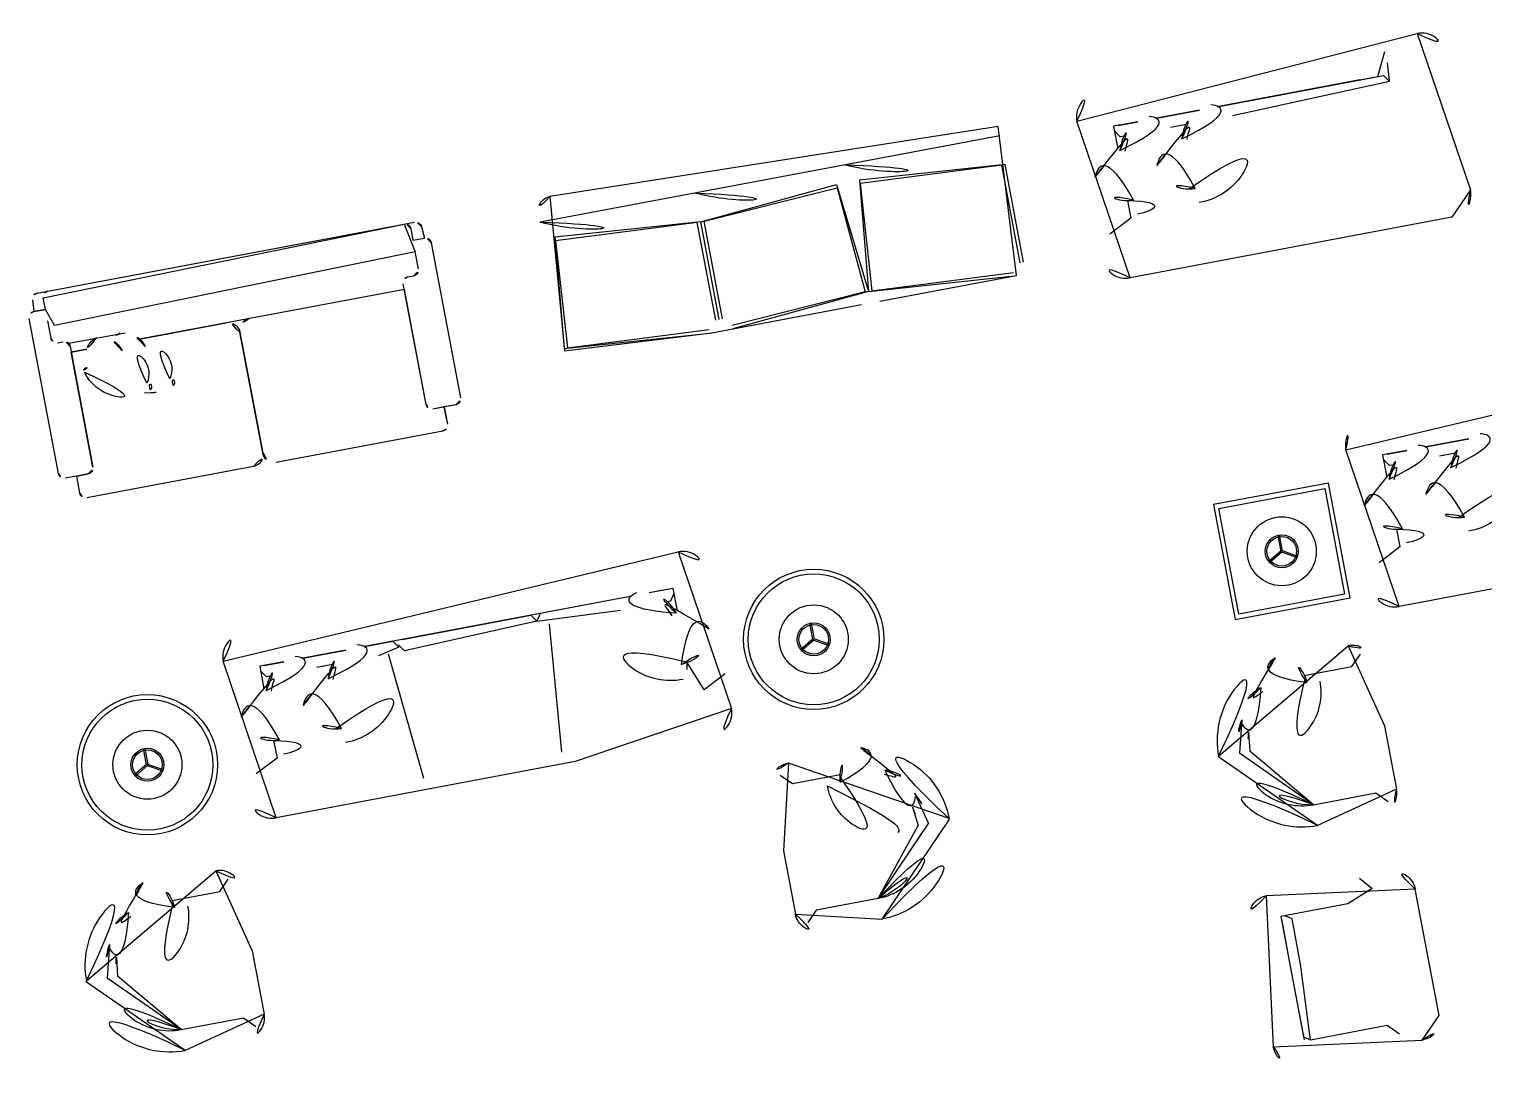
# Model space of a CAD drawing. Header units: millimetres. Extents: x -36495272392165 to 352544598049420, y -228287860276617 to 83349.
# Drawn here: x -4183847667822 to -4183847661599, y -645326145070 to -645326140646 of the extents above; entities that cross this region are included whole.
import ezdxf

# ---------------------------------------------------------------- set-up
doc = ezdxf.new("R2010")
doc.units = ezdxf.units.MM
doc.header["$MEASUREMENT"] = 0

# ---------------------------------------------------------------- blocks, each defined once
blk = doc.blocks.new('DAY BED1')
at = {"color": 0}
blk.add_line((0.3, 0.25), (0.225, 0.2549), dxfattribs=at)
blk.add_lwpolyline([(-0.3, 0, -0.414214), (-0.4, 0.1), (-0.4, 0.1, 0.317837), (-0.4, 0.1, -0.414214), (-0.4, 0.1), (-0.4, 0.1, 1.186185), (-0.4, 0.1, -0.414214), (-0.4, 0.1), (-0.4, 1.5, -0.414214), (-0.3, 1.6), (0.3, 1.6, -0.414214), (0.4, 1.5), (0.4, 0.1, -0.414214), (0.3, 0)], format="xyb", close=True, dxfattribs=at)
for points in [[(-0.0725, 1.45), (-0.15, 1.45, -0.414214), (-0.2, 1.5), (-0.2, 1.55, -0.414214), (-0.15, 1.6)], [(-0.0756, 1.4249, -0.356772), (0.0505, 1.5682, -0.249542), (0.1543, 1.4384, 9.61688)], [(0.0505, 1.5682, -0.14773), (0.1364, 1.422, -0.213343), (0.2624, 1.2931, -0.178662)], [(-0.0725, 1.4501, 0.165541), (-0.1386, 1.4192, 0.200231), (-0.0581, 1.2207, 0.121523)], [(0.1433, 1.4422, -0.306663), (0.2624, 1.2931, -0.30633), (0.1536, 1.1957, 0.872847)], [(0.25, 1.3448), (0.25, 1.45), (0.1517, 1.45, -0.414214)], [(0.2, 1.4118), (0.2, 1.43, -0.414214), (0.22, 1.45), (0.23, 1.45, -0.414214), (0.25, 1.43)], [(0.25, 1.43), (0.25, 1.3448, -0.414214)], [(-0.0756, 1.1556, -0.356772), (0.0505, 1.2988, -0.249542), (0.1543, 1.169, 9.61688)], [(0.0505, 1.2988, -0.14773), (0.1364, 1.1527, -0.213343), (0.2624, 1.0238, -0.178662)], [(0.25, 1.2616), (0.25, 1.0755, -0.414214)], [(0.1678, 1.1631, 0.071865), (0.1873, 1.205, -7.115464)], [(0.2, 1.1425), (0.2, 1.2113, -0.414214)], [(-0.0725, 1.1808, 0.165541), (-0.1386, 1.1498, 0.425989), (0.1479, 0.869, 0.121523), (0.1873, 0.9357, -7.115464)], [(0.1433, 1.1729, -0.306663), (0.2624, 1.0238, -0.30633), (0.1536, 0.9263, 0.872847)], [(0.25, 0.9923), (0.25, 0.2749, -0.414214), (0.23, 0.2549), (0.22, 0.2549, -0.414214), (0.2, 0.2749), (0.2, 0.9419, -0.414214)], [(0.25, 0.3775), (0.25, 0.3, 0.414214), (0.3, 0.25), (0.35, 0.25, 0.414214), (0.4, 0.3)]]:
    blk.add_lwpolyline(points, format="xyb", dxfattribs=at)
for points in [[(0.25, 1.0755), (0.25, 1.2616)], [(0.25, 0.3775), (0.25, 0.9923)]]:
    blk.add_lwpolyline(points, dxfattribs=at)
blk = doc.blocks.new('living_room_furniture (2)')
at = {"color": 18, "ltscale": 0.03, "true_color": 0x000000}
for p, q in [((3086.6, 10221.2), (4728.5, 10221.2)), ((3132.6, 10221.2), (4682.6, 10221.2)), ((3061.6, 10196.2), (3057.6, 10146.2)), ((3057.6, 10146.2), (3107.6, 10146.2)), ((3107.6, 10146.2), (3107.6, 10196.2)), ((4707.6, 10196.2), (4707.6, 10146.2)), ((4707.6, 10146.2), (4757.6, 10146.2)), ((4707.6, 10146.2), (4757.6, 10146.2)), ((4753.5, 10196.2), (4757.6, 10146.2)), ((3032.6, 9446.2), (3032.6, 10121.2)), ((3032.6, 9446.2), (3032.6, 10121.2)), ((3107.6, 10096.2), (3107.6, 10021.2)), ((4707.6, 10021.2), (4707.6, 10096.2)), ((4782.6, 10121.2), (4782.6, 9446.2)), ((4782.6, 10121.2), (4782.6, 9446.2)), ((3132.6, 9996.2), (3157.6, 9996.2)), ((3424.1, 9983.8), (3179.1, 9983.8)), ((3182.6, 9971.2), (3182.6, 9446.2)), ((4632.6, 9446.2), (4632.6, 9971.2)), ((4657.6, 9996.2), (4682.6, 9996.2)), ((3182.6, 9446.2), (3182.6, 9946.2)), ((3250.2, 9946.2), (3182.6, 9946.2)), ((3182.6, 9946.2), (3250.2, 9946.2)), ((4632.6, 9946.2), (3479.8, 9946.2)), ((3479.8, 9946.2), (3857.6, 9946.2)), ((3907.6, 9896.2), (3907.6, 9371.2)), ((3907.6, 9896.2), (3907.6, 9371.2)), ((3907.6, 9896.2), (3907.6, 9371.2)), ((3907.6, 9371.2), (3907.6, 9896.2)), ((4632.6, 9446.2), (4632.6, 9946.2)), ((3107.6, 9421.2), (3057.6, 9421.2)), ((3107.6, 9421.2), (3057.6, 9421.2)), ((3107.6, 9421.2), (3157.6, 9421.2)), ((3157.6, 9421.2), (3107.6, 9421.2)), ((3107.6, 9346.2), (3107.6, 9421.2)), ((4707.6, 9421.2), (4657.6, 9421.2)), ((4757.6, 9421.2), (4657.6, 9421.2)), ((4707.6, 9371.2), (4707.6, 9421.2)), ((4707.6, 9421.2), (4707.6, 9346.2)), ((4757.6, 9421.2), (4707.6, 9421.2)), ((3857.6, 9321.2), (3132.6, 9321.2)), ((3957.6, 9321.2), (4682.6, 9321.2)), ((3173.4, 8152.1), (3173.4, 8222.6)), ((3179.7, 8152.1), (3179.7, 8222.6)), ((6073.4, 8152.1), (6073.4, 8222.6)), ((6079.7, 8152.1), (6079.7, 8222.6)), ((3175, 8154.8), (3113.9, 8119.6)), ((3178.1, 8154.8), (3239.2, 8119.6)), ((6075, 8154.8), (6013.9, 8119.6)), ((6078.1, 8154.8), (6139.2, 8119.6)), ((3178.1, 8149.4), (3117.1, 8114.1)), ((3175, 8149.4), (3236.1, 8114.1)), ((6078.1, 8149.4), (6017.1, 8114.1)), ((6075, 8149.4), (6136.1, 8114.1))]:
    blk.add_line(p, q, dxfattribs=at)
at = {"color": 18, "true_color": 0x000000}
for p, q in [((8110.5, 8152.1), (8110.5, 8222.6)), ((8116.8, 8152.1), (8116.8, 8222.6)), ((8112.1, 8154.8), (8051, 8119.6)), ((8115.2, 8154.8), (8176.3, 8119.6)), ((8115.2, 8149.4), (8054.1, 8114.1)), ((8112.1, 8149.4), (8173.1, 8114.1))]:
    blk.add_line(p, q, dxfattribs=at)
at = {"color": 18, "ltscale": 0.03, "true_color": 0x000000}
for points in [[(3107.6, 10146.2), (3107.6, 10196.2, -0.414214), (3132.6, 10221.2), (4682.6, 10221.2, -0.414214), (4707.6, 10196.2), (4707.6, 10096.2, -0.414214), (4682.6, 10071.2), (3132.6, 10071.2, -0.414214), (3107.6, 10096.2), (3107.6, 10146.2), (3057.6, 10146.2, 0.414214), (3032.6, 10121.2)], [(8407.6, 7337.1), (8407.6, 7062.1, -0.414214), (8317.4, 6971.9), (8046.9, 6971.9, -0.414214), (7686.3, 7332.6), (7686.3, 7337.1), (7686.3, 7341.6, -0.414214), (8046.9, 7702.3), (8317.4, 7702.3, -0.414214), (8407.6, 7612.1), (8407.6, 7337.1)], [(3470.5, 7287.1), (3470.5, 7012.1, -0.414214), (3380.3, 6921.9), (3109.8, 6921.9, -0.414214), (2749.2, 7282.6), (2749.2, 7287.1), (2749.2, 7291.6, -0.414214), (3109.8, 7652.3), (3380.3, 7652.3, -0.414214), (3470.5, 7562.1), (3470.5, 7287.1)], [(5782.6, 7287.1), (5782.6, 7012.1, 0.414214), (5872.8, 6921.9), (6143.3, 6921.9, 0.414214), (6503.9, 7282.6), (6503.9, 7287.1), (6503.9, 7291.6, 0.414214), (6143.3, 7652.3), (5872.8, 7652.3, 0.414214), (5782.6, 7562.1), (5782.6, 7287.1)]]:
    blk.add_lwpolyline(points, format="xyb", dxfattribs=at)
for points in [[(6622.3, 9521.2), (7216.8, 9521.2, 0.414214), (7256.8, 9561.2), (7256.8, 10161.2, 0.414214), (7196.8, 10221.2), (5316.8, 10221.2, 0.414214), (5256.8, 10161.2), (5256.8, 9561.2, 0.414214), (5296.8, 9521.2), (5891.3, 9521.2, 0.414214), (5931.3, 9561.2, -1), (5932.3, 9561.2, 0.414214), (5972.3, 9521.2), (6541.3, 9521.2, 0.414214), (6581.3, 9561.2, -1), (6582.3, 9561.2, 0.414214)], [(5676.6, 7927.1, -0.414214), (5576.6, 7827.1), (4976.6, 7827.1, -0.414214), (4926.6, 7877.1, -0.414214), (4876.6, 7827.1), (4376.6, 7827.1, -0.414214), (4326.6, 7877.1, -0.414214), (4276.6, 7827.1), (3676.6, 7827.1, -0.414214), (3576.6, 7927.1), (3576.6, 8527.1, -0.414214), (3676.6, 8627.1), (5576.6, 8627.1, -0.414214), (5676.6, 8527.1)], [(10663.6, 7927.1, -0.414214), (10563.6, 7827.1), (9963.6, 7827.1, -0.414214), (9913.6, 7877.1, -0.414214), (9863.6, 7827.1), (9263.6, 7827.1, -0.414214), (9213.6, 7877.1, -0.414214), (9163.6, 7827.1), (8563.6, 7827.1, -0.414214), (8463.6, 7927.1), (8463.6, 8527.1, -0.414214), (8563.6, 8627.1), (10563.6, 8627.1, -0.414214), (10663.6, 8527.1)], [(7686.3, 6076.9), (7686.3, 6076.9, 0.414214), (7776.4, 5986.7), (8317.4, 5986.7, 0.414214), (8407.6, 6076.9), (8407.6, 6076.9), (8407.6, 6626.9, 0.414214), (8317.4, 6717), (7776.4, 6717, 0.414214), (7686.3, 6626.9)]]:
    blk.add_lwpolyline(points, format="xyb", close=True, dxfattribs=at)
at = {"color": 18, "true_color": 0x000000}
for points in [[(7256.8, 10121.2), (5256.8, 10121.2)], [(4101.1, 8477.1), (3914.9, 8477.1)], [(5338.2, 8477.1), (4184.3, 8477.1)], [(5526.6, 8378.8), (5526.6, 8477.1), (5421.4, 8477.1)], [(8988.2, 8477.1), (8802, 8477.1)], [(8112.3, 6617.9), (7821.5, 6617.9), (7821.5, 6448)], [(7821.5, 6448), (7821.5, 6081.4)]]:
    blk.add_lwpolyline(points, dxfattribs=at)
for points in [[(5931.8, 9571.2), (5931.8, 9996.2, 0.414214), (5881.8, 10046.2), (5306.8, 10046.2, 0.414214), (5256.8, 9996.2), (5256.8, 9571.2, 0.414214), (5306.8, 9521.2), (5881.8, 9521.2, 0.414214)], [(5916.8, 9571.2), (5916.8, 9996.2, 0.414214), (5881.8, 10031.2), (5306.8, 10031.2, 0.414214), (5271.8, 9996.2), (5271.8, 9571.2, 0.414214), (5306.8, 9536.2), (5881.8, 9536.2, 0.414214)], [(5931.8, 9571.2), (5931.8, 9996.2, -0.414214), (5981.8, 10046.2), (6531.8, 10046.2, -0.414214), (6581.8, 9996.2), (6581.8, 9571.2, -0.414214), (6531.8, 9521.2), (5981.8, 9521.2, -0.414214)], [(5946.8, 9571.2), (5946.8, 9996.2, -0.414214), (5981.8, 10031.2), (6531.8, 10031.2, -0.414214), (6566.8, 9996.2), (6566.8, 9571.2, -0.414214), (6531.8, 9536.2), (5981.8, 9536.2, -0.414214)], [(7256.8, 9571.2), (7256.8, 9996.2, 0.414214), (7206.8, 10046.2), (6631.8, 10046.2, 0.414214), (6581.8, 9996.2), (6581.8, 9571.2, 0.414214), (6631.8, 9521.2), (7206.8, 9521.2, 0.414214)], [(7241.8, 9571.2), (7241.8, 9996.2, 0.414214), (7206.8, 10031.2), (6631.8, 10031.2, 0.414214), (6596.8, 9996.2), (6596.8, 9571.2, 0.414214), (6631.8, 9536.2), (7206.8, 9536.2, 0.414214)], [(4346.6, 8477.1), (4906.6, 8477.1, -0.414214), (4926.6, 8457.1), (4926.6, 8447.1, -0.414214), (4906.6, 8427.1), (4346.6, 8427.1, -0.414214), (4326.6, 8447.1), (4326.6, 8457.1, -0.414214)]]:
    blk.add_lwpolyline(points, format="xyb", close=True, dxfattribs=at)
for points in [[(3608.4, 8277.6, -0.14773), (3754.5, 8363.5, -0.213343), (3883.5, 8489.5, -0.178662)], [(3831.8, 8477.1), (3726.6, 8477.1), (3726.6, 8378.8, -0.414214)], [(3764.7, 8427.1), (3746.6, 8427.1, -0.414214), (3726.6, 8447.1), (3726.6, 8457.1, -0.414214), (3746.6, 8477.1)], [(3734.3, 8370.4, -0.306663), (3883.5, 8489.5, -0.30633), (3980.9, 8380.7, 0.872847)], [(3746.6, 8477.1), (3831.8, 8477.1, -0.414214)], [(3877.7, 8277.6, -0.14773), (4023.9, 8363.5, -0.213343), (4152.8, 8489.5, -0.178662)], [(3914.9, 8477.1), (4101.1, 8477.1, -0.414214)], [(4003.7, 8370.4, -0.306663), (4152.8, 8489.5, -0.30633), (4250.2, 8380.7, 0.872847)], [(4184.3, 8477.1), (4306.6, 8477.1, -0.414214), (4326.6, 8457.1), (4326.6, 8447.1, -0.414214), (4306.6, 8427.1), (4234.6, 8427.1, -0.414214)], [(5338.2, 8477.1), (4946.6, 8477.1, 0.414214), (4926.6, 8457.1), (4926.6, 8447.1, 0.414214), (4946.6, 8427.1), (5287.9, 8427.1, 0.414214)], [(5518.8, 8370.4, 0.306663), (5369.7, 8489.5, 0.30633), (5272.2, 8380.7, -0.872847)], [(5644.7, 8277.6, 0.14773), (5498.6, 8363.5, 0.213343), (5369.7, 8489.5, 0.178662)], [(5506.6, 8477.1), (5421.4, 8477.1, 0.414214)], [(5488.4, 8427.1), (5506.6, 8427.1, 0.414214), (5526.6, 8447.1), (5526.6, 8457.1, 0.414214), (5506.6, 8477.1)], [(8495.5, 8277.6, -0.14773), (8641.6, 8363.5, -0.213343), (8770.5, 8489.5)], [(8718.8, 8477.1), (8613.6, 8477.1), (8613.6, 8378.8, -0.414352)], [(8651.8, 8427.1), (8633.6, 8427.1, -0.414214), (8613.6, 8447.1), (8613.6, 8457.1, -0.414214), (8633.6, 8477.1)], [(8621.4, 8370.4, -0.306663), (8770.5, 8489.5, -0.30633), (8868, 8380.7)], [(8633.6, 8477.1), (8718.8, 8477.1, -0.414469)], [(8764.8, 8277.6, -0.14773), (8910.9, 8363.5, -0.213343), (9039.9, 8489.5)], [(8802, 8477.1), (8988.2, 8477.1, -0.414747)], [(8890.7, 8370.4, -0.306663), (9039.9, 8489.5, -0.30633), (9137.3, 8380.7)], [(4034.1, 8427.1), (3965.3, 8427.1, -0.414214)], [(4013.5, 8394.9, 0.071865), (3971.5, 8414.4, -7.115464)], [(3995.8, 8154.6, 0.165541), (4026.7, 8088.5, 0.425989), (4307.5, 8375, 0.121523), (4240.9, 8414.4, -7.115464)], [(4276.6, 8427.1, -0.414214), (4326.6, 8377.1), (4326.6, 7877.1, -0.414214)], [(4376.6, 8427.1, 0.414214), (4326.6, 8377.1)], [(4876.6, 8427.1, -0.414214), (4926.6, 8377.1)], [(4976.6, 8427.1, 0.414214), (4926.6, 8377.1), (4926.6, 7877.1, 0.414214)], [(5526.7, 8154.6, -0.165541), (5495.7, 8088.5, -0.425989), (5214.9, 8375, -0.121523), (5281.6, 8414.4, 7.115464)], [(8921.1, 8427.1), (8852.3, 8427.1, -0.414599)], [(8900.5, 8394.9, 0.071865), (8858.6, 8414.4)], [(8882.9, 8154.6, 0.165541), (8913.8, 8088.5, 0.425989), (9194.6, 8375, 0.121523), (9128, 8414.4)], [(3751.7, 8151.5, -0.356772), (3608.4, 8277.6, -0.249542), (3738.2, 8381.4, 9.61688)], [(4021, 8151.5, -0.356772), (3877.7, 8277.6, -0.249542), (4007.6, 8381.4, 9.61688)], [(5501.5, 8151.5, 0.356772), (5644.7, 8277.6, 0.249542), (5514.9, 8381.4, -9.61688)], [(8638.7, 8151.5, -0.356772), (8495.5, 8277.6, -0.249542), (8625.3, 8381.4)], [(8908.1, 8151.5, -0.356772), (8764.8, 8277.6, -0.249542), (8894.6, 8381.4)], [(3726.6, 8154.6), (3726.6, 8077.1, -0.414214), (3676.6, 8027.1), (3626.6, 8027.1, -0.414214), (3576.6, 8077.1)], [(3726.5, 8154.6, 0.165541), (3757.4, 8088.5, 0.200231), (3955.9, 8169, 0.121523)], [(5676.6, 8077.1, -0.414214), (5626.6, 8027.1), (5576.6, 8027.1, -0.414214), (5526.6, 8077.1), (5526.6, 8154.6)], [(8613.6, 8154.6), (8613.6, 8077.1, -0.414214), (8563.6, 8027.1), (8513.6, 8027.1, -0.414214), (8463.6, 8077.1)], [(8613.5, 8154.6, 0.165541), (8644.5, 8088.5, 0.200231), (8842.9, 8169)], [(3064.3, 7659.6, 0.14773), (2986.9, 7527.9, 0.213343), (2873.2, 7411.6, 0.178662)], [(3178, 7530.5, 0.356772), (3064.3, 7659.6, 0.249542), (2970.7, 7542.6, -9.61688)], [(6075.2, 7530.5, -0.356772), (6188.8, 7659.6, -0.249542), (6282.4, 7542.6, 9.61688)], [(6188.8, 7659.6, -0.14773), (6266.3, 7527.9, -0.213343), (6379.9, 7411.6, -0.178662)], [(8001.4, 7709.6, 0.14773), (7923.9, 7577.9, 0.213343), (7810.3, 7461.6, 0.178662)], [(8115, 7580.5, 0.356772), (8001.4, 7709.6, 0.249542), (7907.8, 7592.6, -9.61688)], [(8110.1, 7612.1), (8317.4, 7612.1, 0.414214), (8362.5, 7657.2), (8362.5, 7657.2, 0.414214), (8317.4, 7702.3)], [(3173.1, 7562.1), (3380.3, 7562.1, 0.414214), (3425.4, 7607.2), (3425.4, 7607.2, 0.414214), (3380.3, 7652.3)], [(6080.1, 7562.1), (5872.8, 7562.1, -0.414214), (5827.7, 7607.2), (5827.7, 7607.2, -0.414214), (5872.8, 7652.3)], [(7917.8, 7596.1, 0.306663), (7810.3, 7461.6, 0.30633), (7908.4, 7373.8, -0.872847)], [(8112.3, 7603.2, -0.165541), (8171.9, 7575.3, -0.425989), (7913.6, 7322.1, -0.121523), (7878, 7382.2, 7.115464)], [(2980.7, 7546.1, 0.306663), (2873.2, 7411.6, 0.30633), (2971.4, 7323.8, -0.872847)], [(3175.2, 7553.2, -0.165541), (3234.8, 7525.3, -0.425989), (2976.5, 7272.1, -0.121523), (2940.9, 7332.2, 7.115464)], [(6077.9, 7553.2, 0.165541), (6018.3, 7525.3, 0.425989), (6276.6, 7272.1, 0.121523), (6312.2, 7332.2, -7.115464)], [(6272.4, 7546.1, -0.306663), (6379.9, 7411.6, -0.30633), (6281.8, 7323.8, 0.872847)], [(7812.1, 7475.9, 0.130591), (7776.4, 7341.6), (7776.4, 7337.1)], [(2875, 7425.9, 0.130591), (2839.4, 7291.6), (2839.4, 7287.1)], [(6378.1, 7425.9, -0.130591), (6413.8, 7291.6), (6413.8, 7287.1)], [(7831.2, 7418.5, 0.072384), (7821.5, 7341.6), (7821.5, 7337.1)], [(2894.2, 7368.5, 0.072384), (2884.4, 7291.6), (2884.4, 7287.1)], [(6359, 7368.5, -0.072384), (6368.7, 7291.6), (6368.7, 7287.1)], [(3109.8, 7012.1, -0.414214), (2839.4, 7282.6), (2839.4, 7287.1)], [(3109.8, 7012.1, -0.372719), (2884.4, 7282.6), (2884.4, 7287.1)], [(6143.3, 7012.1, 0.372719), (6368.7, 7282.6), (6368.7, 7287.1)], [(6143.3, 7012.1, 0.414214), (6413.8, 7282.6), (6413.8, 7287.1)], [(8046.9, 7062.1, -0.414214), (7776.4, 7332.6), (7776.4, 7337.1)], [(8046.9, 7062.1, -0.372719), (7821.5, 7332.6), (7821.5, 7337.1)], [(8046.9, 7062.1), (8317.4, 7062.1, -0.414214), (8362.5, 7017), (8362.5, 7017, -0.414214), (8317.4, 6971.9)], [(3109.8, 7012.1), (3380.3, 7012.1, -0.414214), (3425.4, 6967), (3425.4, 6967, -0.414214), (3380.3, 6921.9)], [(6143.3, 7012.1), (5872.8, 7012.1, 0.414214), (5827.7, 6967), (5827.7, 6967, 0.414214), (5872.8, 6921.9)], [(8182.2, 6717, -0.414214), (8227.2, 6672), (8227.2, 6662.9, -0.414214), (8182.2, 6617.9), (8112.3, 6617.9)], [(7866.6, 6402.6), (7866.6, 6599.8, 0.414214), (7848.6, 6617.9), (7839.5, 6617.9, 0.414214), (7821.5, 6599.8)], [(7821.5, 6599.8), (7821.5, 6448, 0.414214)], [(7821.5, 6448), (7821.5, 6094.9, 0.414214), (7839.5, 6076.9), (7848.6, 6076.9, 0.414214), (7866.6, 6094.9), (7866.6, 6402.6, 0.414214)], [(7848.6, 6076.9), (8182.2, 6076.9, -0.414214), (8227.2, 6031.8), (8227.2, 6031.8, -0.414214), (8182.2, 5986.7)]]:
    blk.add_lwpolyline(points, format="xyb", dxfattribs=at)
at = {"color": 18, "ltscale": 0.03, "true_color": 0x000000}
blk.add_lwpolyline([(7863.6, 7902.1), (8363.6, 7902.1), (8363.6, 8402.1), (7863.6, 8402.1)], close=True, dxfattribs=at)
at = {"color": 18, "true_color": 0x000000}
blk.add_lwpolyline([(8343.6, 7922.1), (7883.6, 7922.1), (7883.6, 8382.1), (8343.6, 8382.1)], close=True, dxfattribs=at)
at = {"color": 18, "ltscale": 0.03, "true_color": 0x000000}
blk.add_polyline3d([(5151.6, 7277.1, 0), (5151.5, 7283.7, 0), (5151.2, 7290.3, 0), (5150.7, 7297, 0), (5150.1, 7303.6, 0), (5149.2, 7310.2, 0), (5148.2, 7316.8, 0), (5147, 7323.3, 0), (5145.6, 7329.9, 0), (5144, 7336.4, 0), (5142.2, 7342.9, 0), (5140.2, 7349.4, 0), (5138.1, 7355.9, 0), (5135.8, 7362.3, 0), (5133.2, 7368.8, 0), (5130.6, 7375.1, 0), (5127.7, 7381.5, 0), (5124.6, 7387.8, 0), (5121.4, 7394, 0), (5118, 7400.3, 0), (5114.4, 7406.4, 0), (5110.6, 7412.6, 0), (5106.7, 7418.7, 0), (5102.6, 7424.7, 0), (5098.3, 7430.7, 0), (5093.9, 7436.6, 0), (5089.3, 7442.5, 0), (5084.5, 7448.3, 0), (5079.6, 7454, 0), (5074.5, 7459.7, 0), (5069.2, 7465.3, 0), (5063.8, 7470.9, 0), (5058.2, 7476.3, 0), (5052.5, 7481.8, 0), (5046.6, 7487.1, 0), (5040.5, 7492.3, 0), (5034.4, 7497.5, 0), (5028, 7502.6, 0), (5021.6, 7507.7, 0), (5014.9, 7512.6, 0), (5008.2, 7517.5, 0), (5001.3, 7522.2, 0), (4994.3, 7526.9, 0), (4987.1, 7531.5, 0), (4979.8, 7536, 0), (4972.4, 7540.4, 0), (4964.9, 7544.7, 0), (4957.2, 7549, 0), (4949.4, 7553.1, 0), (4941.6, 7557.1, 0), (4933.5, 7561, 0), (4925.4, 7564.9, 0), (4917.2, 7568.6, 0), (4908.9, 7572.2, 0), (4900.5, 7575.7, 0), (4891.9, 7579.1, 0), (4883.3, 7582.4, 0), (4874.6, 7585.6, 0), (4865.8, 7588.7, 0), (4856.9, 7591.6, 0), (4847.9, 7594.5, 0), (4838.9, 7597.2, 0), (4829.8, 7599.8, 0), (4820.6, 7602.3, 0), (4811.3, 7604.7, 0), (4802, 7607, 0), (4792.6, 7609.1, 0), (4783.1, 7611.2, 0), (4773.6, 7613.1, 0), (4764, 7614.9, 0), (4754.4, 7616.6, 0), (4744.8, 7618.1, 0), (4735.1, 7619.5, 0), (4725.3, 7620.9, 0), (4715.6, 7622, 0), (4705.8, 7623.1, 0), (4695.9, 7624, 0), (4686.1, 7624.8, 0), (4676.2, 7625.5, 0), (4666.3, 7626.1, 0), (4656.4, 7626.5, 0), (4646.4, 7626.8, 0), (4636.5, 7627, 0), (4626.6, 7627.1, 0), (4616.6, 7627, 0), (4606.7, 7626.8, 0), (4596.8, 7626.5, 0), (4586.9, 7626.1, 0), (4577, 7625.5, 0), (4567.1, 7624.8, 0), (4557.2, 7624, 0), (4547.4, 7623.1, 0), (4537.6, 7622, 0), (4527.8, 7620.9, 0), (4518.1, 7619.5, 0), (4508.4, 7618.1, 0), (4498.7, 7616.6, 0), (4489.1, 7614.9, 0), (4479.5, 7613.1, 0), (4470, 7611.2, 0), (4460.6, 7609.1, 0), (4451.2, 7607, 0), (4441.8, 7604.7, 0), (4432.6, 7602.3, 0), (4423.4, 7599.8, 0), (4414.2, 7597.2, 0), (4405.2, 7594.5, 0), (4396.2, 7591.6, 0), (4387.3, 7588.7, 0), (4378.5, 7585.6, 0), (4369.8, 7582.4, 0), (4361.2, 7579.1, 0), (4352.7, 7575.7, 0), (4344.3, 7572.2, 0), (4335.9, 7568.6, 0), (4327.7, 7564.9, 0), (4319.6, 7561, 0), (4311.6, 7557.1, 0), (4303.7, 7553.1, 0), (4295.9, 7549, 0), (4288.3, 7544.7, 0), (4280.7, 7540.4, 0), (4273.3, 7536, 0), (4266, 7531.5, 0), (4258.9, 7526.9, 0), (4251.8, 7522.2, 0), (4245, 7517.5, 0), (4238.2, 7512.6, 0), (4231.6, 7507.7, 0), (4225.1, 7502.6, 0), (4218.8, 7497.5, 0), (4212.6, 7492.3, 0), (4206.6, 7487.1, 0), (4200.7, 7481.8, 0), (4194.9, 7476.3, 0), (4189.4, 7470.9, 0), (4183.9, 7465.3, 0), (4178.7, 7459.7, 0), (4173.6, 7454, 0), (4168.6, 7448.3, 0), (4163.9, 7442.5, 0), (4159.2, 7436.6, 0), (4154.8, 7430.7, 0), (4150.5, 7424.7, 0), (4146.4, 7418.7, 0), (4142.5, 7412.6, 0), (4138.7, 7406.4, 0), (4135.1, 7400.3, 0), (4131.7, 7394, 0), (4128.5, 7387.8, 0), (4125.5, 7381.5, 0), (4122.6, 7375.1, 0), (4119.9, 7368.8, 0), (4117.4, 7362.3, 0), (4115, 7355.9, 0), (4112.9, 7349.4, 0), (4110.9, 7342.9, 0), (4109.2, 7336.4, 0), (4107.6, 7329.9, 0), (4106.2, 7323.3, 0), (4104.9, 7316.8, 0), (4103.9, 7310.2, 0), (4103.1, 7303.6, 0), (4102.4, 7297, 0), (4101.9, 7290.3, 0), (4101.7, 7283.7, 0), (4101.6, 7277.1, 0), (4101.7, 7270.5, 0), (4101.9, 7263.9, 0), (4102.4, 7257.2, 0), (4103.1, 7250.6, 0), (4103.9, 7244, 0), (4104.9, 7237.4, 0), (4106.2, 7230.9, 0), (4107.6, 7224.3, 0), (4109.2, 7217.8, 0), (4110.9, 7211.3, 0), (4112.9, 7204.8, 0), (4115, 7198.3, 0), (4117.4, 7191.9, 0), (4119.9, 7185.4, 0), (4122.6, 7179.1, 0), (4125.5, 7172.7, 0), (4128.5, 7166.4, 0), (4131.7, 7160.2, 0), (4135.1, 7153.9, 0), (4138.7, 7147.8, 0), (4142.5, 7141.6, 0), (4146.4, 7135.5, 0), (4150.5, 7129.5, 0), (4154.8, 7123.5, 0), (4159.2, 7117.6, 0), (4163.9, 7111.7, 0), (4168.6, 7105.9, 0), (4173.6, 7100.2, 0), (4178.7, 7094.5, 0), (4183.9, 7088.9, 0), (4189.4, 7083.3, 0), (4194.9, 7077.9, 0), (4200.7, 7072.4, 0), (4206.6, 7067.1, 0), (4212.6, 7061.9, 0), (4218.8, 7056.7, 0), (4225.1, 7051.6, 0), (4231.6, 7046.5, 0), (4238.2, 7041.6, 0), (4245, 7036.7, 0), (4251.8, 7032, 0), (4258.9, 7027.3, 0), (4266, 7022.7, 0), (4273.3, 7018.2, 0), (4280.7, 7013.8, 0), (4288.3, 7009.5, 0), (4295.9, 7005.2, 0), (4303.7, 7001.1, 0), (4311.6, 6997.1, 0), (4319.6, 6993.2, 0), (4327.7, 6989.3, 0), (4335.9, 6985.6, 0), (4344.3, 6982, 0), (4352.7, 6978.5, 0), (4361.2, 6975.1, 0), (4369.8, 6971.8, 0), (4378.5, 6968.6, 0), (4387.3, 6965.5, 0), (4396.2, 6962.6, 0), (4405.2, 6959.7, 0), (4414.2, 6957, 0), (4423.4, 6954.4, 0), (4432.6, 6951.9, 0), (4441.8, 6949.5, 0), (4451.2, 6947.2, 0), (4460.6, 6945.1, 0), (4470, 6943, 0), (4479.5, 6941.1, 0), (4489.1, 6939.3, 0), (4498.7, 6937.6, 0), (4508.4, 6936.1, 0), (4518.1, 6934.7, 0), (4527.8, 6933.3, 0), (4537.6, 6932.2, 0), (4547.4, 6931.1, 0), (4557.2, 6930.2, 0), (4567.1, 6929.4, 0), (4577, 6928.7, 0), (4586.9, 6928.1, 0), (4596.8, 6927.7, 0), (4606.7, 6927.4, 0), (4616.6, 6927.2, 0), (4626.6, 6927.1, 0), (4636.5, 6927.2, 0), (4646.4, 6927.4, 0), (4656.4, 6927.7, 0), (4666.3, 6928.1, 0), (4676.2, 6928.7, 0), (4686.1, 6929.4, 0), (4695.9, 6930.2, 0), (4705.8, 6931.1, 0), (4715.6, 6932.2, 0), (4725.3, 6933.3, 0), (4735.1, 6934.7, 0), (4744.8, 6936.1, 0), (4754.4, 6937.6, 0), (4764, 6939.3, 0), (4773.6, 6941.1, 0), (4783.1, 6943, 0), (4792.6, 6945.1, 0), (4802, 6947.2, 0), (4811.3, 6949.5, 0), (4820.6, 6951.9, 0), (4829.8, 6954.4, 0), (4838.9, 6957, 0), (4847.9, 6959.7, 0), (4856.9, 6962.6, 0), (4865.8, 6965.5, 0), (4874.6, 6968.6, 0), (4883.3, 6971.8, 0), (4891.9, 6975.1, 0), (4900.5, 6978.5, 0), (4908.9, 6982, 0), (4917.2, 6985.6, 0), (4925.4, 6989.3, 0), (4933.5, 6993.2, 0), (4941.6, 6997.1, 0), (4949.4, 7001.1, 0), (4957.2, 7005.2, 0), (4964.9, 7009.5, 0), (4972.4, 7013.8, 0), (4979.8, 7018.2, 0), (4987.1, 7022.7, 0), (4994.3, 7027.3, 0), (5001.3, 7032, 0), (5008.2, 7036.7, 0), (5014.9, 7041.6, 0), (5021.6, 7046.5, 0), (5028, 7051.6, 0), (5034.4, 7056.7, 0), (5040.5, 7061.9, 0), (5046.6, 7067.1, 0), (5052.5, 7072.4, 0), (5058.2, 7077.9, 0), (5063.8, 7083.3, 0), (5069.2, 7088.9, 0), (5074.5, 7094.5, 0), (5079.6, 7100.2, 0), (5084.5, 7105.9, 0), (5089.3, 7111.7, 0), (5093.9, 7117.6, 0), (5098.3, 7123.5, 0), (5102.6, 7129.5, 0), (5106.7, 7135.5, 0), (5110.6, 7141.6, 0), (5114.4, 7147.8, 0), (5118, 7153.9, 0), (5121.4, 7160.2, 0), (5124.6, 7166.4, 0), (5127.7, 7172.7, 0), (5130.6, 7179.1, 0), (5133.2, 7185.4, 0), (5135.8, 7191.9, 0), (5138.1, 7198.3, 0), (5140.2, 7204.8, 0), (5142.2, 7211.3, 0), (5144, 7217.8, 0), (5145.6, 7224.3, 0), (5147, 7230.9, 0), (5148.2, 7237.4, 0), (5149.2, 7244, 0), (5150.1, 7250.6, 0), (5150.7, 7257.2, 0), (5151.2, 7263.9, 0), (5151.5, 7270.5, 0), (5151.6, 7277.1, 0)], dxfattribs=at)
at = {"color": 18, "linetype": 'Continuous', "true_color": 0x000000}
blk.add_polyline3d([(5128.2, 7277.1, 0), (5128.2, 7280.7, 0), (5128.1, 7284.3, 0), (5128, 7287.9, 0), (5127.7, 7291.5, 0), (5127.5, 7295.2, 0), (5127.1, 7298.8, 0), (5126.7, 7302.5, 0), (5126.2, 7306.2, 0), (5125.7, 7309.9, 0), (5125.1, 7313.6, 0), (5124.4, 7317.3, 0), (5123.6, 7321, 0), (5122.8, 7324.8, 0), (5121.9, 7328.5, 0), (5120.9, 7332.3, 0), (5119.9, 7336.1, 0), (5118.8, 7339.9, 0), (5117.6, 7343.7, 0), (5116.3, 7347.5, 0), (5115, 7351.3, 0), (5113.6, 7355.1, 0), (5112.1, 7358.9, 0), (5110.5, 7362.7, 0), (5108.8, 7366.5, 0), (5107.1, 7370.4, 0), (5105.3, 7374.2, 0), (5103.4, 7378, 0), (5101.4, 7381.9, 0), (5099.4, 7385.7, 0), (5097.2, 7389.5, 0), (5095, 7393.4, 0), (5092.7, 7397.2, 0), (5090.3, 7401, 0), (5087.9, 7404.8, 0), (5085.4, 7408.6, 0), (5082.7, 7412.4, 0), (5080, 7416.1, 0), (5077.3, 7419.9, 0), (5074.4, 7423.6, 0), (5071.5, 7427.4, 0), (5068.4, 7431.1, 0), (5065.3, 7434.8, 0), (5062.2, 7438.5, 0), (5058.9, 7442.1, 0), (5055.5, 7445.8, 0), (5052.1, 7449.4, 0), (5048.5, 7453, 0), (5044.9, 7456.6, 0), (5041.2, 7460.1, 0), (5037.5, 7463.7, 0), (5033.6, 7467.2, 0), (5029.7, 7470.6, 0), (5025.7, 7474.1, 0), (5021.6, 7477.5, 0), (5017.4, 7480.9, 0), (5013.2, 7484.3, 0), (5008.9, 7487.6, 0), (5004.5, 7490.9, 0), (5000.1, 7494.2, 0), (4995.6, 7497.4, 0), (4991, 7500.6, 0), (4986.4, 7503.8, 0), (4981.7, 7506.9, 0), (4976.9, 7510, 0), (4972.1, 7513, 0), (4967.2, 7516, 0), (4962.3, 7519, 0), (4957.3, 7521.9, 0), (4952.2, 7524.8, 0), (4947.1, 7527.7, 0), (4941.9, 7530.4, 0), (4936.7, 7533.2, 0), (4931.4, 7535.9, 0), (4926.1, 7538.6, 0), (4920.7, 7541.2, 0), (4915.3, 7543.7, 0), (4909.8, 7546.2, 0), (4904.3, 7548.7, 0), (4898.8, 7551.1, 0), (4893.2, 7553.4, 0), (4887.5, 7555.7, 0), (4881.8, 7558, 0), (4876.1, 7560.2, 0), (4870.3, 7562.3, 0), (4864.6, 7564.4, 0), (4858.8, 7566.4, 0), (4853, 7568.4, 0), (4847.2, 7570.3, 0), (4841.3, 7572.1, 0), (4835.5, 7573.9, 0), (4829.6, 7575.6, 0), (4823.8, 7577.3, 0), (4817.9, 7579, 0), (4812, 7580.5, 0), (4806.1, 7582.1, 0), (4800.1, 7583.5, 0), (4794.2, 7584.9, 0), (4788.3, 7586.3, 0), (4782.3, 7587.6, 0), (4776.3, 7588.9, 0), (4770.4, 7590.1, 0), (4764.4, 7591.2, 0), (4758.4, 7592.3, 0), (4752.4, 7593.4, 0), (4746.4, 7594.4, 0), (4740.4, 7595.3, 0), (4734.3, 7596.2, 0), (4728.3, 7597, 0), (4722.3, 7597.8, 0), (4716.2, 7598.6, 0), (4710.2, 7599.3, 0), (4704.1, 7599.9, 0), (4698, 7600.5, 0), (4692, 7601, 0), (4685.9, 7601.5, 0), (4679.8, 7602, 0), (4673.8, 7602.3, 0), (4667.7, 7602.7, 0), (4661.6, 7603, 0), (4655.5, 7603.2, 0), (4649.4, 7603.4, 0), (4643.3, 7603.6, 0), (4637.2, 7603.7, 0), (4631.1, 7603.8, 0), (4625, 7603.8, 0), (4619, 7603.7, 0), (4612.9, 7603.6, 0), (4606.8, 7603.5, 0), (4600.7, 7603.3, 0), (4594.6, 7603.1, 0), (4588.5, 7602.8, 0), (4582.4, 7602.5, 0), (4576.3, 7602.2, 0), (4570.3, 7601.7, 0), (4564.2, 7601.3, 0), (4558.1, 7600.8, 0), (4552.1, 7600.2, 0), (4546, 7599.6, 0), (4539.9, 7598.9, 0), (4533.9, 7598.2, 0), (4527.9, 7597.4, 0), (4521.8, 7596.6, 0), (4515.8, 7595.8, 0), (4509.8, 7594.8, 0), (4503.8, 7593.9, 0), (4497.7, 7592.8, 0), (4491.7, 7591.8, 0), (4485.8, 7590.7, 0), (4479.8, 7589.5, 0), (4473.8, 7588.2, 0), (4467.8, 7587, 0), (4461.9, 7585.6, 0), (4456, 7584.2, 0), (4450, 7582.8, 0), (4444.1, 7581.3, 0), (4438.2, 7579.8, 0), (4432.3, 7578.2, 0), (4426.4, 7576.5, 0), (4420.6, 7574.8, 0), (4414.7, 7573, 0), (4408.9, 7571.2, 0), (4403.1, 7569.3, 0), (4397.2, 7567.4, 0), (4391.5, 7565.4, 0), (4385.7, 7563.3, 0), (4379.9, 7561.2, 0), (4374.2, 7559.1, 0), (4368.5, 7556.9, 0), (4362.8, 7554.6, 0), (4357.2, 7552.3, 0), (4351.6, 7549.9, 0), (4346.1, 7547.5, 0), (4340.6, 7545, 0), (4335.1, 7542.5, 0), (4329.7, 7539.9, 0), (4324.4, 7537.2, 0), (4319.1, 7534.6, 0), (4313.8, 7531.8, 0), (4308.6, 7529.1, 0), (4303.5, 7526.2, 0), (4298.4, 7523.4, 0), (4293.4, 7520.5, 0), (4288.4, 7517.5, 0), (4283.5, 7514.5, 0), (4278.6, 7511.5, 0), (4273.8, 7508.4, 0), (4269.1, 7505.3, 0), (4264.4, 7502.2, 0), (4259.8, 7499, 0), (4255.3, 7495.8, 0), (4250.8, 7492.5, 0), (4246.4, 7489.3, 0), (4242.1, 7485.9, 0), (4237.8, 7482.6, 0), (4233.6, 7479.2, 0), (4229.5, 7475.8, 0), (4225.5, 7472.4, 0), (4221.5, 7468.9, 0), (4217.6, 7465.4, 0), (4213.8, 7461.9, 0), (4210.1, 7458.4, 0), (4206.4, 7454.8, 0), (4202.8, 7451.2, 0), (4199.3, 7447.6, 0), (4195.9, 7444, 0), (4192.6, 7440.3, 0), (4189.4, 7436.6, 0), (4186.2, 7432.9, 0), (4183.2, 7429.2, 0), (4180.2, 7425.5, 0), (4177.3, 7421.8, 0), (4174.5, 7418, 0), (4171.7, 7414.2, 0), (4169.1, 7410.5, 0), (4166.5, 7406.7, 0), (4164, 7402.9, 0), (4161.6, 7399.1, 0), (4159.3, 7395.3, 0), (4157, 7391.4, 0), (4154.8, 7387.6, 0), (4152.7, 7383.8, 0), (4150.7, 7380, 0), (4148.8, 7376.1, 0), (4146.9, 7372.3, 0), (4145.2, 7368.5, 0), (4143.5, 7364.6, 0), (4141.9, 7360.8, 0), (4140.3, 7357, 0), (4138.9, 7353.2, 0), (4137.5, 7349.4, 0), (4136.2, 7345.5, 0), (4134.9, 7341.8, 0), (4133.8, 7338, 0), (4132.7, 7334.2, 0), (4131.7, 7330.4, 0), (4130.8, 7326.7, 0), (4129.9, 7322.9, 0), (4129.1, 7319.2, 0), (4128.4, 7315.4, 0), (4127.8, 7311.7, 0), (4127.2, 7308, 0), (4126.7, 7304.3, 0), (4126.2, 7300.6, 0), (4125.8, 7297, 0), (4125.5, 7293.3, 0), (4125.3, 7289.7, 0), (4125.1, 7286.1, 0), (4125, 7282.5, 0), (4124.9, 7278.9, 0), (4124.9, 7275.3, 0), (4125, 7271.7, 0), (4125.1, 7268.1, 0), (4125.3, 7264.5, 0), (4125.5, 7260.9, 0), (4125.8, 7257.2, 0), (4126.2, 7253.6, 0), (4126.7, 7249.9, 0), (4127.2, 7246.2, 0), (4127.8, 7242.5, 0), (4128.4, 7238.8, 0), (4129.1, 7235, 0), (4129.9, 7231.3, 0), (4130.8, 7227.5, 0), (4131.7, 7223.8, 0), (4132.7, 7220, 0), (4133.8, 7216.2, 0), (4134.9, 7212.4, 0), (4136.2, 7208.7, 0), (4137.5, 7204.8, 0), (4138.9, 7201, 0), (4140.3, 7197.2, 0), (4141.9, 7193.4, 0), (4143.5, 7189.6, 0), (4145.2, 7185.7, 0), (4146.9, 7181.9, 0), (4148.8, 7178.1, 0), (4150.7, 7174.2, 0), (4152.7, 7170.4, 0), (4154.8, 7166.6, 0), (4157, 7162.8, 0), (4159.3, 7158.9, 0), (4161.6, 7155.1, 0), (4164, 7151.3, 0), (4166.5, 7147.5, 0), (4169.1, 7143.7, 0), (4171.7, 7140, 0), (4174.5, 7136.2, 0), (4177.3, 7132.4, 0), (4180.2, 7128.7, 0), (4183.2, 7125, 0), (4186.2, 7121.3, 0), (4189.4, 7117.6, 0), (4192.6, 7113.9, 0), (4195.9, 7110.2, 0), (4199.3, 7106.6, 0), (4202.8, 7103, 0), (4206.4, 7099.4, 0), (4210.1, 7095.8, 0), (4213.8, 7092.3, 0), (4217.6, 7088.8, 0), (4221.5, 7085.3, 0), (4225.5, 7081.8, 0), (4229.5, 7078.4, 0), (4233.6, 7075, 0), (4237.8, 7071.6, 0), (4242.1, 7068.3, 0), (4246.4, 7064.9, 0), (4250.8, 7061.7, 0), (4255.3, 7058.4, 0), (4259.8, 7055.2, 0), (4264.4, 7052, 0), (4269.1, 7048.9, 0), (4273.8, 7045.8, 0), (4278.6, 7042.7, 0), (4283.5, 7039.7, 0), (4288.4, 7036.7, 0), (4293.4, 7033.7, 0), (4298.4, 7030.8, 0), (4303.5, 7028, 0), (4308.6, 7025.1, 0), (4313.8, 7022.4, 0), (4319.1, 7019.6, 0), (4324.4, 7017, 0), (4329.7, 7014.3, 0), (4335.1, 7011.7, 0), (4340.6, 7009.2, 0), (4346.1, 7006.7, 0), (4351.6, 7004.3, 0), (4357.2, 7001.9, 0), (4362.8, 6999.6, 0), (4368.5, 6997.3, 0), (4374.2, 6995.1, 0), (4379.9, 6993, 0), (4385.7, 6990.9, 0), (4391.5, 6988.8, 0), (4397.2, 6986.8, 0), (4403.1, 6984.9, 0), (4408.9, 6983, 0), (4414.7, 6981.2, 0), (4420.6, 6979.4, 0), (4426.4, 6977.7, 0), (4432.3, 6976, 0), (4438.2, 6974.4, 0), (4444.1, 6972.9, 0), (4450, 6971.4, 0), (4456, 6970, 0), (4461.9, 6968.6, 0), (4467.8, 6967.2, 0), (4473.8, 6966, 0), (4479.8, 6964.7, 0), (4485.8, 6963.5, 0), (4491.7, 6962.4, 0), (4497.7, 6961.4, 0), (4503.8, 6960.3, 0), (4509.8, 6959.4, 0), (4515.8, 6958.4, 0), (4521.8, 6957.6, 0), (4527.9, 6956.8, 0), (4533.9, 6956, 0), (4539.9, 6955.3, 0), (4546, 6954.6, 0), (4552.1, 6954, 0), (4558.1, 6953.4, 0), (4564.2, 6952.9, 0), (4570.3, 6952.5, 0), (4576.3, 6952, 0), (4582.4, 6951.7, 0), (4588.5, 6951.4, 0), (4594.6, 6951.1, 0), (4600.7, 6950.9, 0), (4606.8, 6950.7, 0), (4612.9, 6950.6, 0), (4619, 6950.5, 0), (4625, 6950.4, 0), (4631.1, 6950.4, 0), (4637.2, 6950.5, 0), (4643.3, 6950.6, 0), (4649.4, 6950.8, 0), (4655.5, 6951, 0), (4661.6, 6951.2, 0), (4667.7, 6951.5, 0), (4673.8, 6951.9, 0), (4679.8, 6952.2, 0), (4685.9, 6952.7, 0), (4692, 6953.2, 0), (4698, 6953.7, 0), (4704.1, 6954.3, 0), (4710.2, 6954.9, 0), (4716.2, 6955.6, 0), (4722.3, 6956.4, 0), (4728.3, 6957.2, 0), (4734.3, 6958, 0), (4740.4, 6958.9, 0), (4746.4, 6959.8, 0), (4752.4, 6960.8, 0), (4758.4, 6961.9, 0), (4764.4, 6963, 0), (4770.4, 6964.1, 0), (4776.3, 6965.3, 0), (4782.3, 6966.6, 0), (4788.3, 6967.9, 0), (4794.2, 6969.3, 0), (4800.1, 6970.7, 0), (4806.1, 6972.1, 0), (4812, 6973.7, 0), (4817.9, 6975.2, 0), (4823.8, 6976.9, 0), (4829.6, 6978.6, 0), (4835.5, 6980.3, 0), (4841.3, 6982.1, 0), (4847.2, 6983.9, 0), (4853, 6985.8, 0), (4858.8, 6987.8, 0), (4864.6, 6989.8, 0), (4870.3, 6991.9, 0), (4876.1, 6994, 0), (4881.8, 6996.2, 0), (4887.5, 6998.5, 0), (4893.2, 7000.8, 0), (4898.8, 7003.1, 0), (4904.3, 7005.5, 0), (4909.8, 7008, 0), (4915.3, 7010.5, 0), (4920.7, 7013, 0), (4926.1, 7015.6, 0), (4931.4, 7018.3, 0), (4936.7, 7021, 0), (4941.9, 7023.8, 0), (4947.1, 7026.5, 0), (4952.2, 7029.4, 0), (4957.3, 7032.3, 0), (4962.3, 7035.2, 0), (4967.2, 7038.2, 0), (4972.1, 7041.2, 0), (4976.9, 7044.2, 0), (4981.7, 7047.3, 0), (4986.4, 7050.4, 0), (4991, 7053.6, 0), (4995.6, 7056.8, 0), (5000.1, 7060, 0), (5004.5, 7063.3, 0), (5008.9, 7066.6, 0), (5013.2, 7069.9, 0), (5017.4, 7073.3, 0), (5021.6, 7076.7, 0), (5025.7, 7080.1, 0), (5029.7, 7083.6, 0), (5033.6, 7087, 0), (5037.5, 7090.5, 0), (5041.2, 7094.1, 0), (5044.9, 7097.6, 0), (5048.5, 7101.2, 0), (5052.1, 7104.8, 0), (5055.5, 7108.4, 0), (5058.9, 7112.1, 0), (5062.2, 7115.7, 0), (5065.3, 7119.4, 0), (5068.4, 7123.1, 0), (5071.5, 7126.8, 0), (5074.4, 7130.6, 0), (5077.3, 7134.3, 0), (5080, 7138.1, 0), (5082.7, 7141.8, 0), (5085.4, 7145.6, 0), (5087.9, 7149.4, 0), (5090.3, 7153.2, 0), (5092.7, 7157, 0), (5095, 7160.8, 0), (5097.2, 7164.7, 0), (5099.4, 7168.5, 0), (5101.4, 7172.3, 0), (5103.4, 7176.2, 0), (5105.3, 7180, 0), (5107.1, 7183.8, 0), (5108.8, 7187.7, 0), (5110.5, 7191.5, 0), (5112.1, 7195.3, 0), (5113.6, 7199.1, 0), (5115, 7202.9, 0), (5116.3, 7206.7, 0), (5117.6, 7210.6, 0), (5118.8, 7214.3, 0), (5119.9, 7218.1, 0), (5120.9, 7221.9, 0), (5121.9, 7225.7, 0), (5122.8, 7229.4, 0), (5123.6, 7233.2, 0), (5124.4, 7236.9, 0), (5125.1, 7240.6, 0), (5125.7, 7244.3, 0), (5126.2, 7248, 0), (5126.7, 7251.7, 0), (5127.1, 7255.4, 0), (5127.5, 7259, 0), (5127.7, 7262.7, 0), (5128, 7266.3, 0), (5128.1, 7269.9, 0), (5128.2, 7273.5, 0), (5128.2, 7277.1, 0)], dxfattribs=at)
at = {"color": 18, "ltscale": 0.03, "true_color": 0x000000}
for centre, radius in [((3176.6, 8152.1), 300), ((6076.6, 8152.1), 300), ((3176.6, 8152.1), 147.5), ((6076.6, 8152.1), 147.5), ((3176.6, 8152.1), 70.6), ((3176.6, 8152.1), 63.3), ((6076.6, 8152.1), 70.6), ((6076.6, 8152.1), 63.3)]:
    blk.add_circle(centre, radius, dxfattribs=at)
at = {"color": 18, "true_color": 0x000000}
for centre, radius in [((3176.6, 8152.1), 280), ((6076.6, 8152.1), 280), ((8113.6, 8152.1), 147.5), ((8113.6, 8152.1), 70.6), ((8113.6, 8152.1), 63.3)]:
    blk.add_circle(centre, radius, dxfattribs=at)
at = {"color": 18, "ltscale": 0.03, "true_color": 0x000000}
for centre, radius, start, end in [((3086.6, 10196.2), 25, 90, 180), ((3132.6, 10196.2), 25, 90, 180), ((4682.6, 10196.2), 25, 360, 90), ((4728.5, 10196.2), 25, 0, 90), ((3057.6, 10121.2), 25, 90, 180), ((4757.6, 10121.2), 25, 0, 90), ((3132.6, 10021.2), 25, 180, 270), ((4682.6, 10021.2), 25, 270, 0), ((3157.6, 9971.2), 25, 0, 90), ((3337.5, 9891.9), 102.8, 110.53054, 193.35968), ((3291.6, 9875.8), 112.8, 18.64662, 85.00007), ((3437.5, 9891.9), 102.8, 110.53054, 136.27927), ((3391.6, 9875.8), 112.8, 18.64662, 85.00007), ((4657.6, 9971.2), 25, 90, 180), ((3393.3, 9811.8), 100.2, 325.85992, 87.00778), ((3493.3, 9811.8), 100.2, 325.85992, 87.00778), ((3857.6, 9896.2), 50, 0, 90), ((3957.6, 9896.2), 50, 90, 180), ((3957.6, 9896.2), 50, 90, 180), ((3232.7, 9857.2), 12, 66.25768, 209.37621), ((3408.6, 9903.8), 193.6, 195.71431, 292.98573), ((3508.6, 9903.8), 193.6, 255.03244, 292.98573), ((3477.2, 9739.7), 15.8, 296.4094, 93.58319), ((3577.2, 9739.7), 15.8, 296.4094, 93.58319), ((3057.6, 9446.2), 25, 180, 270), ((3057.6, 9446.2), 25, 180, 270), ((3157.6, 9446.2), 25, 270, 0), ((3157.6, 9446.2), 25, 270, 0), ((4657.6, 9446.2), 25, 180, 270), ((4657.6, 9446.2), 25, 180, 270), ((4757.6, 9446.2), 25, 270, 0), ((4757.6, 9446.2), 25, 270, 360), ((3132.6, 9346.2), 25, 180, 270), ((3857.6, 9371.2), 50, 270, 0), ((3957.6, 9371.2), 50, 180, 270), ((3957.6, 9371.2), 50, 180, 270), ((4682.6, 9346.2), 25, 270, 360)]:
    blk.add_arc(centre, radius, start, end, dxfattribs=at)
at = {"color": 18, "true_color": 0x000000}
for centre, radius, start, end in [((5594.3, 10833.7), 788.4, 244.65382, 295.34618), ((6256.8, 10783.7), 737.9, 243.869, 296.131), ((6919.3, 10842), 795.9, 244.91063, 295.08937)]:
    blk.add_arc(centre, radius, start, end, dxfattribs=at)
at = {"color": 18, "ltscale": 0.03, "true_color": 0x000000, "xscale": 1000, "yscale": 1000, "zscale": 1000, "rotation": 90}
blk.add_blockref('DAY BED1', (9192.3, 9821.2), dxfattribs=at)

msp = doc.modelspace()

# ---------------------------------------------------------------- block references
at = {"color": 7, "zscale": 22400306079.45195, "rotation": 10.65301811354866}
msp.add_blockref('living_room_furniture (2)', (-4183847668930.5, -645326152389.9), dxfattribs=at)

doc.saveas('drawing.dxf')
